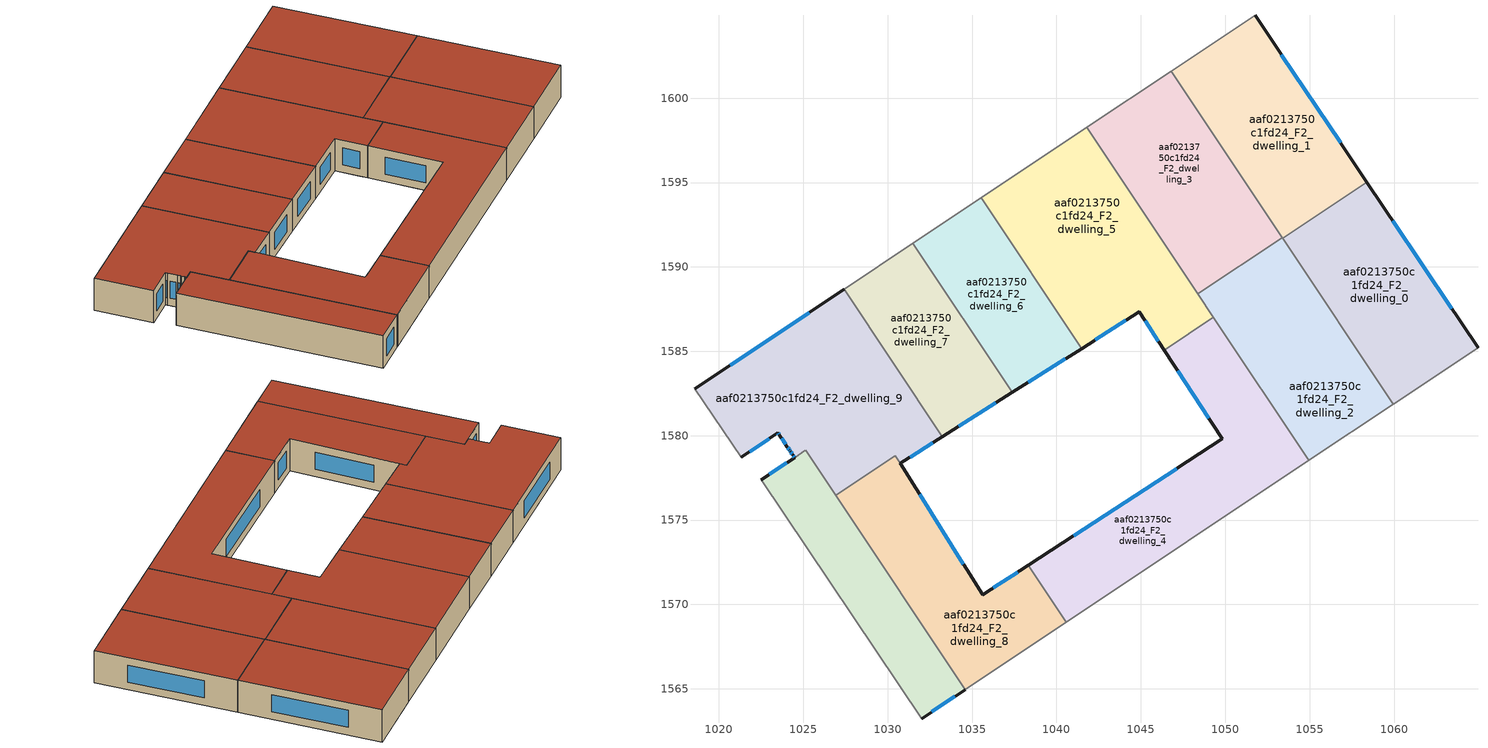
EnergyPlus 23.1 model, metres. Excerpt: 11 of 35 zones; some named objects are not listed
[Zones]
aaf0213750c1fd24_F2_dwelling_0
 floor to aaf0213750c1fd24_F1_dwelling_1 (EU_floor_Construction): 1060.05,1592.55 1063.51,1587.4 1057.67,1585.29 1055.09,1589.15 z6
 floor to aaf0213750c1fd24_F1_dwelling_0 (EU_floor_Construction): 1063.51,1587.4 1064.98,1585.21 1059.95,1581.86 1057.67,1585.29 z6
 floor to aaf0213750c1fd24_F1_dwelling_2 (EU_floor_Construction): 1058.39,1595.03 1060.05,1592.55 1055.09,1589.15 1053.39,1591.7 z6
 wall outside (EU_wall_Construction): 1064.98,1585.21 1058.39,1595.03 z6:9
 wall to aaf0213750c1fd24_F2_dwelling_1 (EU_wall_Construction): 1058.39,1595.03 1053.39,1591.7 z6:9
 wall adiabatic (EU_wall_Construction): 1059.95,1581.86 1064.98,1585.21 z6:9
 wall to aaf0213750c1fd24_F2_dwelling_2 (EU_wall_Construction): 1053.39,1591.7 1059.95,1581.86 z6:9
 window (EU_Window_Construction): 1063.43,1587.52 1059.94,1592.72 z6.7:8.3
 roof outside (EU_roof_Construction): 1064.98,1585.21 1058.39,1595.03 1053.39,1591.7 1059.95,1581.86 z9
aaf0213750c1fd24_F2_dwelling_1
 floor adiabatic (EU_floor_Construction): 1053.13,1602.88 1056.59,1597.71 1052.5,1593.03 1049.91,1596.92 z6
 floor to aaf0213750c1fd24_F1_dwelling_4 (EU_floor_Construction): 1051.77,1604.9 1053.13,1602.88 1049.91,1596.92 1046.97,1601.33 1047.11,1601.79 z6
 floor to aaf0213750c1fd24_F1_dwelling_2 (EU_floor_Construction): 1056.59,1597.71 1058.39,1595.03 1053.39,1591.7 1052.51,1593.03 z6
 floor to aaf0213750c1fd24_F1_dwelling_5 (EU_floor_Construction): 1047.11,1601.79 1046.97,1601.33 1046.8,1601.59 z6
 wall outside (EU_wall_Construction): 1058.39,1595.03 1051.77,1604.9 z6:9
 wall adiabatic (EU_wall_Construction): 1051.77,1604.9 1046.8,1601.59 z6:9
 wall to aaf0213750c1fd24_F2_dwelling_3 (EU_wall_Construction): 1046.8,1601.59 1053.37,1591.73 z6:9
 wall to aaf0213750c1fd24_F2_dwelling_2 (EU_wall_Construction): 1053.38,1591.73 1053.39,1591.7 z6:9
 window (EU_Window_Construction): 1056.83,1597.35 1053.32,1602.58 z6.7:8.3
 roof outside (EU_roof_Construction): 1058.39,1595.03 1051.77,1604.9 1046.8,1601.59 1053.39,1591.7 z9
aaf0213750c1fd24_F2_dwelling_10
 floor to aaf0213750c1fd24_F1_dwelling_9 (EU_floor_Construction): 1025.13,1579.14 1030.14,1571.63 1027.62,1569.8 1022.52,1577.4 z6
 floor to aaf0213750c1fd24_F1_dwelling_10 (EU_floor_Construction): 1030.14,1571.63 1034.58,1564.96 1032.02,1563.24 1027.62,1569.8 z6
 wall outside (EU_wall_Construction): 1032.02,1563.24 1034.59,1564.96 / 1024.48,1578.7 1022.52,1577.4 z6:9
 wall adiabatic (EU_wall_Construction): 1022.52,1577.4 1032.02,1563.24 z6:9
 wall to aaf0213750c1fd24_F2_dwelling_9 (EU_wall_Construction): 1025.13,1579.14 1024.48,1578.7 / 1026.92,1576.46 1025.14,1579.13 z6:9
 wall to aaf0213750c1fd24_F2_dwelling_8 (EU_wall_Construction): 1034.59,1564.96 1026.92,1576.46 z6:9
 window (EU_Window_Construction): 1032.62,1563.64 1033.98,1564.56 / 1024.02,1578.4 1022.98,1577.7 z6.7:8.3
 roof outside (EU_roof_Construction): 1034.59,1564.96 1025.13,1579.14 1022.52,1577.4 1032.02,1563.24 z9
aaf0213750c1fd24_F2_dwelling_2
 floor to aaf0213750c1fd24_F1_dwelling_0 (EU_floor_Construction): 1057.67,1585.29 1059.95,1581.86 1055.64,1578.99 1054.65,1578.99 1051.85,1583.18 z6
 floor to aaf0213750c1fd24_F1_dwelling_1 (EU_floor_Construction): 1055.09,1589.15 1057.67,1585.29 1051.85,1583.18 1050.14,1585.76 z6
 floor to aaf0213750c1fd24_F1_dwelling_11 (EU_floor_Construction): 1055.64,1578.99 1054.95,1578.53 1054.65,1578.99 z6
 floor to aaf0213750c1fd24_F1_dwelling_2 (EU_floor_Construction): 1053.38,1591.73 1055.09,1589.15 1050.14,1585.76 1048.41,1588.34 1048.57,1588.53 z6
 wall to aaf0213750c1fd24_F2_dwelling_3 (EU_wall_Construction): 1053.38,1591.73 1048.38,1588.4 z6:9
 wall adiabatic (EU_wall_Construction): 1054.95,1578.53 1059.95,1581.86 z6:9
 wall to aaf0213750c1fd24_F2_dwelling_4 (EU_wall_Construction): 1049.3,1587.01 1054.95,1578.53 z6:9
 wall to aaf0213750c1fd24_F2_dwelling_5 (EU_wall_Construction): 1048.38,1588.4 1049.3,1587.01 z6:9
 roof outside (EU_roof_Construction): 1059.95,1581.86 1053.38,1591.73 1048.38,1588.4 1054.95,1578.53 z9
aaf0213750c1fd24_F2_dwelling_3
 floor to aaf0213750c1fd24_F1_dwelling_2 (EU_floor_Construction): 1052.51,1593.03 1053.38,1591.73 1048.57,1588.53 z6
 floor to aaf0213750c1fd24_F1_dwelling_4 (EU_floor_Construction): 1046.97,1601.33 1049.91,1596.92 1046.69,1590.93 1044.73,1593.87 z6
 floor to aaf0213750c1fd24_F1_dwelling_3 (EU_floor_Construction): 1049.91,1596.92 1052.51,1593.03 1048.57,1588.53 1048.38,1588.4 1046.69,1590.93 z6
 floor to aaf0213750c1fd24_F1_dwelling_5 (EU_floor_Construction): 1046.8,1601.59 1046.97,1601.33 1044.73,1593.87 1041.8,1598.26 z6
 wall adiabatic (EU_wall_Construction): 1046.8,1601.59 1041.8,1598.26 z6:9
 wall to aaf0213750c1fd24_F2_dwelling_5 (EU_wall_Construction): 1041.8,1598.26 1048.38,1588.4 z6:9
 roof outside (EU_roof_Construction): 1053.38,1591.73 1046.8,1601.59 1041.8,1598.26 1048.38,1588.4 z9
aaf0213750c1fd24_F2_dwelling_4
 floor to aaf0213750c1fd24_F1_dwelling_11 (EU_floor_Construction): 1054.65,1578.99 1054.95,1578.53 1040.58,1568.95 1038.77,1571.66 1038.99,1572.75 1049.82,1579.81 1050.35,1578.99 z6
 floor to aaf0213750c1fd24_F1_dwelling_0 (EU_floor_Construction): 1051.85,1583.18 1054.65,1578.99 1050.35,1578.99 1048.43,1581.95 z6
 floor to aaf0213750c1fd24_F1_dwelling_10 (EU_floor_Construction): 1038.99,1572.75 1038.77,1571.66 1038.33,1572.32 z6
 floor to aaf0213750c1fd24_F1_dwelling_1 (EU_floor_Construction): 1050.14,1585.76 1051.85,1583.18 1048.43,1581.95 1047.24,1583.77 z6
 floor to aaf0213750c1fd24_F1_dwelling_2 (EU_floor_Construction): 1049.3,1587.01 1050.14,1585.76 1047.24,1583.77 1046.39,1585.07 z6
 wall outside (EU_wall_Construction): 1046.39,1585.07 1049.82,1579.81 1038.33,1572.32 z6:9
 wall to aaf0213750c1fd24_F2_dwelling_8 (EU_wall_Construction): 1038.33,1572.32 1040.58,1568.95 z6:9
 wall to aaf0213750c1fd24_F2_dwelling_5 (EU_wall_Construction): 1049.3,1587.01 1046.39,1585.07 z6:9
 wall adiabatic (EU_wall_Construction): 1040.58,1568.95 1054.95,1578.53 z6:9
 window (EU_Window_Construction): 1047.12,1578.05 1041.03,1574.08 / 1047.2,1583.83 1049.01,1581.04 z6.7:8.3
 roof outside (EU_roof_Construction): 1054.95,1578.53 1049.3,1587.01 1046.39,1585.07 1049.82,1579.81 1038.33,1572.32 1040.58,1568.95 z9
aaf0213750c1fd24_F2_dwelling_5
 floor to aaf0213750c1fd24_F1_dwelling_5 (EU_floor_Construction): 1041.8,1598.26 1044.73,1593.87 1042.25,1585.65 1041.49,1585.16 1039.77,1587.74 1039.27,1596.57 z6
 floor to aaf0213750c1fd24_F1_dwelling_3 (EU_floor_Construction): 1046.69,1590.93 1048.41,1588.34 1046.04,1585.62 1044.92,1587.33 1044.66,1587.18 z6
 floor to aaf0213750c1fd24_F1_dwelling_6 (EU_floor_Construction): 1039.27,1596.57 1039.77,1587.74 1035.54,1594.08 z6
 floor to aaf0213750c1fd24_F1_dwelling_2 (EU_floor_Construction): 1048.41,1588.34 1049.3,1587.01 1046.39,1585.07 1046.04,1585.62 z6
 floor to aaf0213750c1fd24_F1_dwelling_4 (EU_floor_Construction): 1044.73,1593.87 1046.69,1590.93 1044.66,1587.18 1042.25,1585.65 z6
 wall outside (EU_wall_Construction): 1041.49,1585.16 1044.92,1587.33 1046.39,1585.07 z6:9
 wall to aaf0213750c1fd24_F2_dwelling_6 (EU_wall_Construction): 1035.54,1594.08 1041.49,1585.16 z6:9
 wall adiabatic (EU_wall_Construction): 1041.8,1598.26 1035.54,1594.08 z6:9
 window (EU_Window_Construction): 1045.26,1586.8 1046.04,1585.6 / 1042.29,1585.67 1044.11,1586.82 z6.7:8.3
 roof outside (EU_roof_Construction): 1049.3,1587.01 1041.8,1598.26 1035.54,1594.08 1041.49,1585.16 1044.92,1587.33 1046.39,1585.07 z9
aaf0213750c1fd24_F2_dwelling_6
 floor to aaf0213750c1fd24_F1_dwelling_5 (EU_floor_Construction): 1039.77,1587.74 1041.49,1585.16 1039.96,1584.2 z6
 floor to aaf0213750c1fd24_F1_dwelling_6 (EU_floor_Construction): 1035.54,1594.08 1039.77,1587.74 1039.96,1584.2 1037.6,1582.7 1032.95,1589.19 1031.49,1591.39 z6
 floor to aaf0213750c1fd24_F1_dwelling_7 (EU_floor_Construction): 1032.95,1589.19 1037.6,1582.7 1037.38,1582.56 z6
 wall outside (EU_wall_Construction): 1037.38,1582.56 1041.49,1585.16 z6:9
 wall to aaf0213750c1fd24_F2_dwelling_7 (EU_wall_Construction): 1031.49,1591.39 1037.38,1582.56 z6:9
 wall adiabatic (EU_wall_Construction): 1035.54,1594.08 1031.49,1591.39 z6:9
 window (EU_Window_Construction): 1038.34,1583.17 1040.52,1584.55 z6.7:8.3
 roof outside (EU_roof_Construction): 1041.49,1585.16 1035.54,1594.08 1031.49,1591.39 1037.38,1582.56 z9
aaf0213750c1fd24_F2_dwelling_7
 floor to aaf0213750c1fd24_F1_dwelling_6 (EU_floor_Construction): 1031.49,1591.39 1032.95,1589.19 1031.42,1591.34 z6
 floor adiabatic (EU_floor_Construction): 1032.95,1589.19 1037.38,1582.56 1035.16,1581.16 1031.37,1582.76 1027.43,1588.68 1031.42,1591.34 z6
 floor to aaf0213750c1fd24_F1_dwelling_8 (EU_floor_Construction): 1035.16,1581.16 1033.25,1579.95 1031.37,1582.76 z6
 wall outside (EU_wall_Construction): 1033.25,1579.95 1037.38,1582.56 z6:9
 wall to aaf0213750c1fd24_F2_dwelling_9 (EU_wall_Construction): 1027.43,1588.68 1033.25,1579.95 z6:9
 wall adiabatic (EU_wall_Construction): 1031.49,1591.39 1027.43,1588.68 z6:9
 window (EU_Window_Construction): 1034.22,1580.56 1036.41,1581.95 z6.7:8.3
 roof outside (EU_roof_Construction): 1037.38,1582.56 1031.49,1591.39 1027.43,1588.68 1033.25,1579.95 z9
aaf0213750c1fd24_F2_dwelling_8
 floor outside (EU_floor_Construction): 1030.75,1578.36 1033.25,1574.37 1030.48,1578.78 z6
 floor to aaf0213750c1fd24_F1_dwelling_10 (EU_floor_Construction): 1038.33,1572.32 1038.77,1571.66 1037.85,1567.14 1034.67,1565.02 1034.58,1564.96 1030.14,1571.63 1033.45,1574.04 1035.64,1570.56 z6
 floor to aaf0213750c1fd24_F1_dwelling_9 (EU_floor_Construction): 1030.48,1578.78 1033.45,1574.04 1030.14,1571.63 1026.92,1576.46 1030.45,1578.82 z6
 floor to aaf0213750c1fd24_F1_dwelling_11 (EU_floor_Construction): 1038.77,1571.66 1040.58,1568.95 1037.85,1567.14 z6
 wall outside (EU_wall_Construction): 1038.33,1572.32 1035.64,1570.56 1030.75,1578.36 z6:9
 wall adiabatic (EU_wall_Construction): 1034.59,1564.96 1034.67,1565.02 1040.58,1568.95 z6:9
 wall to aaf0213750c1fd24_F2_dwelling_9 (EU_wall_Construction): 1030.75,1578.36 1030.45,1578.82 1026.92,1576.46 z6:9
 window (EU_Window_Construction): 1034.49,1572.39 1031.9,1576.53 / 1037.7,1571.91 1036.27,1570.98 z6.7:8.3
 roof outside (EU_roof_Construction): 1040.58,1568.95 1038.33,1572.32 1035.64,1570.56 1030.75,1578.36 1030.45,1578.82 1026.92,1576.46 1034.59,1564.96 1034.67,1565.02 z9
aaf0213750c1fd24_F2_dwelling_9
 floor to aaf0213750c1fd24_F1_dwelling_8 (EU_floor_Construction): 1031.37,1582.76 1033.25,1579.95 1030.74,1578.36 1030.07,1579.44 1023.8,1579.72 1023.6,1580.02 1023.58,1580.05 1023.49,1580.17 1021.32,1578.72 1018.59,1582.79 1023.54,1586.09 z6
 floor adiabatic (EU_floor_Construction): 1027.43,1588.68 1031.37,1582.76 1023.54,1586.09 z6
 floor to aaf0213750c1fd24_F1_dwelling_9 (EU_floor_Construction): 1030.06,1579.44 1030.45,1578.82 1026.92,1576.46 1025.13,1579.14 1024.48,1578.7 1024.4,1578.83 1024.37,1578.87 1024.23,1579.08 1024.19,1579.14 1023.8,1579.72 z6
 wall outside (EU_wall_Construction): 1021.32,1578.72 1023.49,1580.17 1023.58,1580.05 1023.61,1580 1024.06,1579.33 1024.19,1579.14 1024.23,1579.08 1024.37,1578.87 1024.4,1578.83 1024.48,1578.7 / 1027.43,1588.68 1018.59,1582.79 / 1030.74,1578.36 1033.25,1579.95 z6:9
 wall adiabatic (EU_wall_Construction): 1018.59,1582.79 1021.32,1578.72 z6:9
 window (EU_Window_Construction): 1024.09,1579.28 1024.16,1579.19 / 1023.72,1579.85 1023.96,1579.49 / 1023.51,1580.15 1023.56,1580.08 / 1021.83,1579.06 1022.98,1579.83 / 1025.35,1587.3 1020.66,1584.17 / 1031.33,1578.73 1032.66,1579.57 / 1024.42,1578.8 1024.46,1578.73 / 1024.26,1579.03 1024.34,1578.92 / 1024.2,1579.13 1024.22,1579.09 z6.7:8.3
 roof outside (EU_roof_Construction): 1030.74,1578.36 1033.25,1579.95 1027.43,1588.68 1018.59,1582.79 1021.32,1578.72 1023.49,1580.17 1023.58,1580.05 1023.61,1580 1024.06,1579.33 1024.19,1579.14 1024.23,1579.08 1024.37,1578.87 1024.4,1578.83 1024.48,1578.7 1025.13,1579.14 1026.92,1576.46 1030.46,1578.82 z9
[Building]
EU S2 Campaign: North Axis=0; Terrain=City; Solar Distribution=FullExterior
[Site:Location]
Budapest.Ferenc.Liszt.Intl.AP: Latitude=47.437; Longitude=19.256; Time Zone=1; Elevation=185
[SizingPeriod:WeatherFileDays]
AnnualSizingPeriod: Begin Month=1; Begin Day of Month=1; End Month=12; End Day of Month=31; Day of Week for Start Day=Monday; Use Weather File Daylight Saving Period=No; Use Weather File Rain and Snow Indicators=No
[MATERIAL]
EU_InternalMass_Material: Roughness=MediumRough; Thickness=0.1; Conductivity=1; Density=1800; Specific Heat=900; Thermal Absorptance=0.9; Solar Absorptance=0.7; Visible Absorptance=0.7
[MATERIAL:NOMASS] Roughness=MediumRough; Thermal Absorptance=0.9; Solar Absorptance=0.7; Visible Absorptance=0.7
Name | Thermal Resistance
EU_wall_NoMass | 0.832559
EU_roof_NoMass | 1.39638
EU_floor_NoMass | 0.872794
[WINDOWMATERIAL:SIMPLEGLAZINGSYSTEM]
EU_Window_SimpleGlazing: UFactor=2.79869; Solar Heat Gain Coefficient=0.75; Visible Transmittance=0.75
[CONSTRUCTION]
EU_wall_Construction: EU_wall_NoMass
EU_roof_Construction: EU_roof_NoMass
EU_floor_Construction: EU_floor_NoMass
EU_Window_Construction: EU_Window_SimpleGlazing
EU_InternalMass_Construction: EU_InternalMass_Material
[ZONE] Type=1; Multiplier=1; Ceiling Height=autocalculate; Floor Area=autocalculate; Part of Total Floor Area=Yes
Name | Volume
aaf0213750c1fd24_F2_dwelling_0 | 213.544
aaf0213750c1fd24_F2_dwelling_1 | 213.552
aaf0213750c1fd24_F2_dwelling_10 | 159.241
aaf0213750c1fd24_F2_dwelling_2 | 213.568
aaf0213750c1fd24_F2_dwelling_3 | 213.57
aaf0213750c1fd24_F2_dwelling_4 | 271.997
aaf0213750c1fd24_F2_dwelling_5 | 271.967
aaf0213750c1fd24_F2_dwelling_6 | 155.59
aaf0213750c1fd24_F2_dwelling_7 | 154.624
aaf0213750c1fd24_F2_dwelling_8 | 208.397
aaf0213750c1fd24_F2_dwelling_9 | 273.033
[INTERNALMASS] Construction=EU_InternalMass_Construction
Name | Zone or ZoneList | Surface Area
aaf0213750c1fd24_F2_dwelling_0_EU_InternalMass | aaf0213750c1fd24_F2_dwelling_0 | 71.1795
aaf0213750c1fd24_F2_dwelling_1_EU_InternalMass | aaf0213750c1fd24_F2_dwelling_1 | 71.1835
aaf0213750c1fd24_F2_dwelling_2_EU_InternalMass | aaf0213750c1fd24_F2_dwelling_2 | 71.1901
aaf0213750c1fd24_F2_dwelling_3_EU_InternalMass | aaf0213750c1fd24_F2_dwelling_3 | 71.1905
aaf0213750c1fd24_F2_dwelling_4_EU_InternalMass | aaf0213750c1fd24_F2_dwelling_4 | 90.6683
aaf0213750c1fd24_F2_dwelling_5_EU_InternalMass | aaf0213750c1fd24_F2_dwelling_5 | 90.658
aaf0213750c1fd24_F2_dwelling_6_EU_InternalMass | aaf0213750c1fd24_F2_dwelling_6 | 51.8633
aaf0213750c1fd24_F2_dwelling_7_EU_InternalMass | aaf0213750c1fd24_F2_dwelling_7 | 51.5414
aaf0213750c1fd24_F2_dwelling_8_EU_InternalMass | aaf0213750c1fd24_F2_dwelling_8 | 69.469
aaf0213750c1fd24_F2_dwelling_9_EU_InternalMass | aaf0213750c1fd24_F2_dwelling_9 | 91.009
aaf0213750c1fd24_F2_dwelling_10_EU_InternalMass | aaf0213750c1fd24_F2_dwelling_10 | 53.088
[OTHEREQUIPMENT] Fuel Type=Electricity; Design Level Calculation Method=Watts/Area; Power per Zone Floor Area=1; Fraction Latent=0; Fraction Radiant=0; Fraction Lost=0; Carbon Dioxide Generation Rate=0; EndUse Subcategory=EU_Step8_InternalGains
Name | Zone or ZoneList or Space or SpaceList | Schedule
EU_Step8_InternalGain_aaf0213750c1fd24_F2_dwelling_0_f000 | aaf0213750c1fd24_F2_dwelling_0 | EU_Step8_GainSchedule_aaf0213750c1fd24_F2_dwelling_0_f000
EU_Step8_InternalGain_aaf0213750c1fd24_F2_dwelling_1_f000 | aaf0213750c1fd24_F2_dwelling_1 | EU_Step8_GainSchedule_aaf0213750c1fd24_F2_dwelling_1_f000
EU_Step8_InternalGain_aaf0213750c1fd24_F2_dwelling_2_f000 | aaf0213750c1fd24_F2_dwelling_2 | EU_Step8_GainSchedule_aaf0213750c1fd24_F2_dwelling_2_f000
EU_Step8_InternalGain_aaf0213750c1fd24_F2_dwelling_3_f000 | aaf0213750c1fd24_F2_dwelling_3 | EU_Step8_GainSchedule_aaf0213750c1fd24_F2_dwelling_3_f000
EU_Step8_InternalGain_aaf0213750c1fd24_F2_dwelling_4_f000 | aaf0213750c1fd24_F2_dwelling_4 | EU_Step8_GainSchedule_aaf0213750c1fd24_F2_dwelling_4_f000
EU_Step8_InternalGain_aaf0213750c1fd24_F2_dwelling_5_f000 | aaf0213750c1fd24_F2_dwelling_5 | EU_Step8_GainSchedule_aaf0213750c1fd24_F2_dwelling_5_f000
EU_Step8_InternalGain_aaf0213750c1fd24_F2_dwelling_6_f000 | aaf0213750c1fd24_F2_dwelling_6 | EU_Step8_GainSchedule_aaf0213750c1fd24_F2_dwelling_6_f000
EU_Step8_InternalGain_aaf0213750c1fd24_F2_dwelling_7_f000 | aaf0213750c1fd24_F2_dwelling_7 | EU_Step8_GainSchedule_aaf0213750c1fd24_F2_dwelling_7_f000
EU_Step8_InternalGain_aaf0213750c1fd24_F2_dwelling_8_f000 | aaf0213750c1fd24_F2_dwelling_8 | EU_Step8_GainSchedule_aaf0213750c1fd24_F2_dwelling_8_f000
EU_Step8_InternalGain_aaf0213750c1fd24_F2_dwelling_9_f000 | aaf0213750c1fd24_F2_dwelling_9 | EU_Step8_GainSchedule_aaf0213750c1fd24_F2_dwelling_9_f000
EU_Step8_InternalGain_aaf0213750c1fd24_F2_dwelling_10_f000 | aaf0213750c1fd24_F2_dwelling_10 | EU_Step8_GainSchedule_aaf0213750c1fd24_F2_dwelling_10_f000
[ZONEVENTILATION:DESIGNFLOWRATE] Schedule=EU_AlwaysOn; Design Flow Rate Calculation Method=AirChanges/Hour; Air Changes per Hour=0.475469; Ventilation Type=Natural; Fan Pressure Rise=0; Fan Total Efficiency=1; Constant Term Coefficient=1; Temperature Term Coefficient=0; Velocity Term Coefficient=0; Velocity Squared Term Coefficient=0; Minimum Indoor Temperature=-100; Maximum Indoor Temperature=100; Delta Temperature=-100; Minimum Outdoor Temperature=-100; Maximum Outdoor Temperature=100; Maximum Wind Speed=40
Name | Zone or ZoneList or Space or SpaceList
EU_ConstantAir_aaf0213750c1fd24_F2_dwelling_0 | aaf0213750c1fd24_F2_dwelling_0
EU_ConstantAir_aaf0213750c1fd24_F2_dwelling_1 | aaf0213750c1fd24_F2_dwelling_1
EU_ConstantAir_aaf0213750c1fd24_F2_dwelling_2 | aaf0213750c1fd24_F2_dwelling_2
EU_ConstantAir_aaf0213750c1fd24_F2_dwelling_3 | aaf0213750c1fd24_F2_dwelling_3
EU_ConstantAir_aaf0213750c1fd24_F2_dwelling_4 | aaf0213750c1fd24_F2_dwelling_4
EU_ConstantAir_aaf0213750c1fd24_F2_dwelling_5 | aaf0213750c1fd24_F2_dwelling_5
EU_ConstantAir_aaf0213750c1fd24_F2_dwelling_6 | aaf0213750c1fd24_F2_dwelling_6
EU_ConstantAir_aaf0213750c1fd24_F2_dwelling_7 | aaf0213750c1fd24_F2_dwelling_7
EU_ConstantAir_aaf0213750c1fd24_F2_dwelling_8 | aaf0213750c1fd24_F2_dwelling_8
EU_ConstantAir_aaf0213750c1fd24_F2_dwelling_9 | aaf0213750c1fd24_F2_dwelling_9
EU_ConstantAir_aaf0213750c1fd24_F2_dwelling_10 | aaf0213750c1fd24_F2_dwelling_10
[HVACTEMPLATE:ZONE:IDEALLOADSAIRSYSTEM] System Availability Schedule=EU_AlwaysOn; Maximum Heating Supply Air Temperature=50; Minimum Cooling Supply Air Temperature=13; Maximum Heating Supply Air Humidity Ratio=0.0156; Minimum Cooling Supply Air Humidity Ratio=0.0077; Heating Limit=NoLimit; Cooling Limit=NoLimit; Heating Availability Schedule=EU_AlwaysOn; Cooling Availability Schedule=EU_CoolingOff; Dehumidification Control Type=ConstantSensibleHeatRatio; Cooling Sensible Heat Ratio=0.7; Dehumidification Setpoint=60; Humidification Control Type=None; Humidification Setpoint=30; Outdoor Air Method=None; Outdoor Air Flow Rate per Person=0.00944; Outdoor Air Flow Rate per Zone Floor Area=0; Outdoor Air Flow Rate per Zone=0; Demand Controlled Ventilation Type=None; Outdoor Air Economizer Type=NoEconomizer; Heat Recovery Type=None; Sensible Heat Recovery Effectiveness=0.7; Latent Heat Recovery Effectiveness=0.65
Name | Template Thermostat
aaf0213750c1fd24_F2_dwelling_0 | EU_HeatOnly_aaf0213750c1fd24_F2_dwelling_0
aaf0213750c1fd24_F2_dwelling_1 | EU_HeatOnly_aaf0213750c1fd24_F2_dwelling_1
aaf0213750c1fd24_F2_dwelling_2 | EU_HeatOnly_aaf0213750c1fd24_F2_dwelling_2
aaf0213750c1fd24_F2_dwelling_3 | EU_HeatOnly_aaf0213750c1fd24_F2_dwelling_3
aaf0213750c1fd24_F2_dwelling_4 | EU_HeatOnly_aaf0213750c1fd24_F2_dwelling_4
aaf0213750c1fd24_F2_dwelling_5 | EU_HeatOnly_aaf0213750c1fd24_F2_dwelling_5
aaf0213750c1fd24_F2_dwelling_6 | EU_HeatOnly_aaf0213750c1fd24_F2_dwelling_6
aaf0213750c1fd24_F2_dwelling_7 | EU_HeatOnly_aaf0213750c1fd24_F2_dwelling_7
aaf0213750c1fd24_F2_dwelling_8 | EU_HeatOnly_aaf0213750c1fd24_F2_dwelling_8
aaf0213750c1fd24_F2_dwelling_9 | EU_HeatOnly_aaf0213750c1fd24_F2_dwelling_9
aaf0213750c1fd24_F2_dwelling_10 | EU_HeatOnly_aaf0213750c1fd24_F2_dwelling_10
[SIZING:ZONE] Zone Cooling Design Supply Air Temperature Input Method=SupplyAirTemperature; Zone Cooling Design Supply Air Temperature=13; Zone Heating Design Supply Air Temperature Input Method=SupplyAirTemperature; Zone Heating Design Supply Air Temperature=50; Zone Cooling Design Supply Air Humidity Ratio=0.008; Zone Heating Design Supply Air Humidity Ratio=0.008; Cooling Design Air Flow Method=DesignDay; Cooling Design Air Flow Rate=0; Cooling Minimum Air Flow per Zone Floor Area=0.000762; Cooling Minimum Air Flow=0; Cooling Minimum Air Flow Fraction=0.2; Heating Design Air Flow Method=DesignDay; Heating Design Air Flow Rate=0; Heating Maximum Air Flow per Zone Floor Area=0.002032; Heating Maximum Air Flow=0.141576; Heating Maximum Air Flow Fraction=0.3; Account for Dedicated Outdoor Air System=No; Dedicated Outdoor Air System Control Strategy=NeutralSupplyAir; Dedicated Outdoor Air Low Setpoint Temperature for Design=autosize; Dedicated Outdoor Air High Setpoint Temperature for Design=autosize; Zone Load Sizing Method=Sensible Load Only No Latent Load; Zone Latent Cooling Design Supply Air Humidity Ratio Input Method=HumidityRatioDifference; Zone Cooling Design Supply Air Humidity Ratio Difference=0.005; Zone Latent Heating Design Supply Air Humidity Ratio Input Method=HumidityRatioDifference; Zone Humidification Design Supply Air Humidity Ratio Difference=0.005
aaf0213750c1fd24_F2_dwelling_0; aaf0213750c1fd24_F2_dwelling_1; aaf0213750c1fd24_F2_dwelling_2; aaf0213750c1fd24_F2_dwelling_3; aaf0213750c1fd24_F2_dwelling_4; aaf0213750c1fd24_F2_dwelling_5; aaf0213750c1fd24_F2_dwelling_6; aaf0213750c1fd24_F2_dwelling_7; aaf0213750c1fd24_F2_dwelling_8; aaf0213750c1fd24_F2_dwelling_9; aaf0213750c1fd24_F2_dwelling_10
[SCHEDULE:CONSTANT]
Name | Hourly Value
EU_AlwaysOn | 1
EU_CoolingOff | 0
[SCHEDULE:FILE] Column Number=1; Rows to Skip at Top=0; Number of Hours of Data=8760; Column Separator=Comma; Interpolate to Timestep=No; Minutes per Item=60; Adjust Schedule for Daylight Savings=Yes
Name | File
EU_Step8_GainSchedule_aaf0213750c1fd24_F2_dwelling_0_f000 | ../../schedules/aaf0213750c1fd24/aaf0213750c1fd24_F2_dwelling_0_f000_gain.csv
EU_Step8_GainSchedule_aaf0213750c1fd24_F2_dwelling_1_f000 | ../../schedules/aaf0213750c1fd24/aaf0213750c1fd24_F2_dwelling_1_f000_gain.csv
EU_Step8_GainSchedule_aaf0213750c1fd24_F2_dwelling_2_f000 | ../../schedules/aaf0213750c1fd24/aaf0213750c1fd24_F2_dwelling_2_f000_gain.csv
EU_Step8_GainSchedule_aaf0213750c1fd24_F2_dwelling_3_f000 | ../../schedules/aaf0213750c1fd24/aaf0213750c1fd24_F2_dwelling_3_f000_gain.csv
EU_Step8_GainSchedule_aaf0213750c1fd24_F2_dwelling_4_f000 | ../../schedules/aaf0213750c1fd24/aaf0213750c1fd24_F2_dwelling_4_f000_gain.csv
EU_Step8_GainSchedule_aaf0213750c1fd24_F2_dwelling_5_f000 | ../../schedules/aaf0213750c1fd24/aaf0213750c1fd24_F2_dwelling_5_f000_gain.csv
EU_Step8_GainSchedule_aaf0213750c1fd24_F2_dwelling_6_f000 | ../../schedules/aaf0213750c1fd24/aaf0213750c1fd24_F2_dwelling_6_f000_gain.csv
EU_Step8_GainSchedule_aaf0213750c1fd24_F2_dwelling_7_f000 | ../../schedules/aaf0213750c1fd24/aaf0213750c1fd24_F2_dwelling_7_f000_gain.csv
EU_Step8_GainSchedule_aaf0213750c1fd24_F2_dwelling_8_f000 | ../../schedules/aaf0213750c1fd24/aaf0213750c1fd24_F2_dwelling_8_f000_gain.csv
EU_Step8_GainSchedule_aaf0213750c1fd24_F2_dwelling_9_f000 | ../../schedules/aaf0213750c1fd24/aaf0213750c1fd24_F2_dwelling_9_f000_gain.csv
EU_Step8_GainSchedule_aaf0213750c1fd24_F2_dwelling_10_f000 | ../../schedules/aaf0213750c1fd24/aaf0213750c1fd24_F2_dwelling_10_f000_gain.csv
